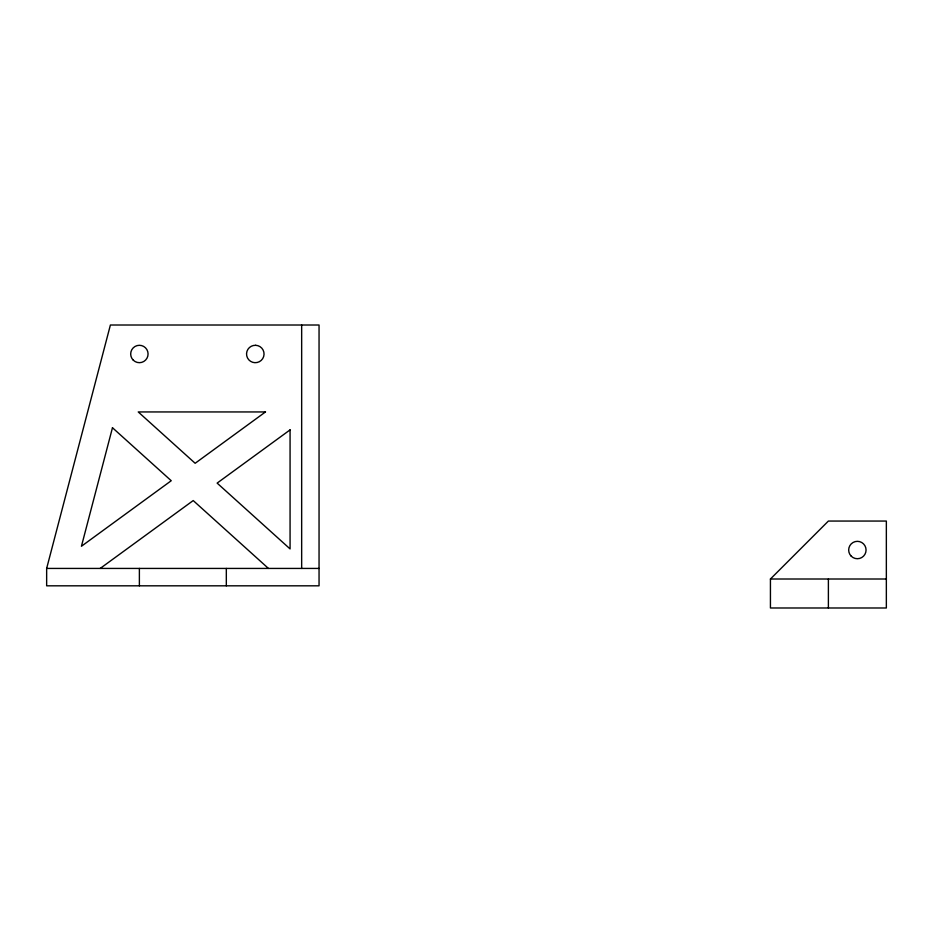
<?xml version="1.0" encoding="UTF-8"?>
<svg xmlns="http://www.w3.org/2000/svg" width="933" height="933" viewBox="0 0 933 933"><rect width="100%" height="100%" fill="white"/><g stroke="black" fill="none" stroke-linecap="round" stroke-linejoin="round"><path stroke-width="1.4" d="M46.65 568.43L110.397 325.011L319.051 325.011L319.051 585.819L46.65 585.819L46.65 568.43L319.051 568.43M770.436 579.008L828.387 521.057L886.35 521.057L886.35 607.989L770.436 607.989L770.436 579.008L886.35 579.008M100.204 568.43L193.213 500.566L268.436 568.43M828.387 579.008L828.387 607.989M301.662 325.011L301.662 568.43M226.322 568.43L226.322 585.819M139.379 568.43L139.379 585.819M112.473 427.734L81.439 546.26L171.229 480.728L112.473 427.734M265.485 411.943L195.149 463.281L138.247 411.943L265.485 411.943M290.07 429.88L217.132 483.107L290.07 548.919L290.07 429.88M255.677 345.303L253.414 345.502A8.689 8.689 0 0 0 254.919 362.68L257.181 362.482A8.689 8.689 0 0 0 255.677 345.303M851.223 556.173A8.689 8.689 0 0 0 865.766 552.278A8.689 8.689 0 0 0 855.118 541.63A8.689 8.689 0 0 0 851.223 556.173M133.302 360.208A8.689 8.689 0 0 0 147.799 356.149A8.689 8.689 0 0 0 137.046 345.618A8.689 8.689 0 0 0 133.302 360.208"/></g></svg>
